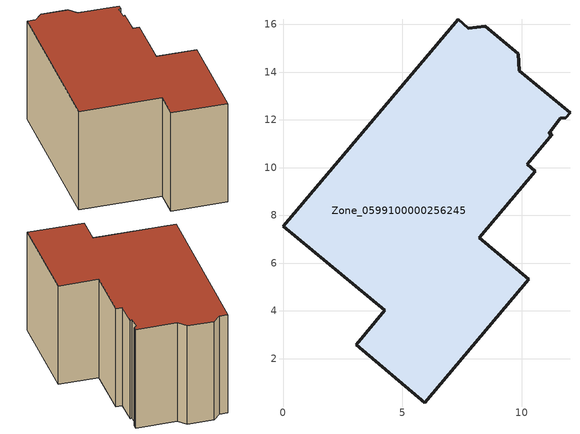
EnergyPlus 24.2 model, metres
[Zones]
Zone_0599100000256245
 floor ground (C_G): 10.3,5.33 5.94,0.16 3.07,2.59 4.26,4.03 0,7.55 7.33,16.2 7.76,15.84 8.48,15.91 9.85,14.76 9.89,14.06 12.02,12.29 11.85,12.08 11.6,12.07 11.13,11.41 11.27,11.39 10.23,10.14 10.57,9.85 8.23,7.06 z0
 wall outside (C_F): 5.94,0.16 10.3,5.33 8.23,7.06 10.57,9.85 10.23,10.14 11.27,11.39 11.13,11.41 11.6,12.07 11.85,12.08 12.02,12.29 9.89,14.06 9.85,14.76 8.48,15.91 7.76,15.84 7.33,16.2 0,7.55 4.26,4.03 3.07,2.59 5.94,0.16 z0:7.3
 roof outside (C_R): 10.23,10.14 11.27,11.39 11.13,11.41 11.6,12.07 11.85,12.08 12.02,12.29 9.89,14.06 9.85,14.76 8.48,15.91 7.76,15.84 7.33,16.2 0,7.55 4.26,4.03 3.07,2.59 5.94,0.16 10.3,5.33 8.23,7.06 10.57,9.85 z7.3
[BUILDING]
Pand.0599100000256245: North Axis=0; Terrain=City; Loads Convergence Tolerance Value=0.04; Temperature Convergence Tolerance Value=0.4; Solar Distribution=FullExterior; Maximum Number of Warmup Days=25; Minimum Number of Warmup Days=1
[Site:Location]
Rotterdam.The.Hague.AP_ZH_NLD Design_Conditions: Latitude=51.96; Longitude=4.45; Time Zone=1; Elevation=-4.5
[SITE:GROUNDTEMPERATURE:BUILDINGSURFACE]
18, 18, 18, 18, 18, 18, 18, 18, 18, 18, 18, 18
[MATERIAL] Thermal Absorptance=0.9; Solar Absorptance=0.7; Visible Absorptance=0.7
Name | Roughness | Thickness | Conductivity | Density | Specific Heat
G.TC.1946 | MediumSmooth | 0.15 | 1 | 540 | 1210
F.TC.1946 | Rough | 0.3 | 0.857143 | 1920 | 840
R.TC.1946 | MediumRough | 0.2 | 0.909091 | 1500 | 1000
[CONSTRUCTION]
C_G: G.TC.1946
C_F: F.TC.1946
C_R: R.TC.1946
[ZONE]
Zone_0599100000256245: Type=1; Multiplier=1; Ceiling Height=Autocalculate; Volume=Autocalculate; Floor Area=autocalculate; Part of Total Floor Area=Yes
[ZONEINFILTRATION:DESIGNFLOWRATE]
Infil_Zone_0599100000256245: Zone or ZoneList or Space or SpaceList=Zone_0599100000256245; Schedule=AlwaysOn; Design Flow Rate Calculation Method=Flow/Area; Flow Rate per Floor Area=0.003; Constant Term Coefficient=1; Temperature Term Coefficient=0; Velocity Term Coefficient=0; Velocity Squared Term Coefficient=0
[HVACTEMPLATE:ZONE:IDEALLOADSAIRSYSTEM]
Zone_0599100000256245: Maximum Heating Supply Air Temperature=50; Minimum Cooling Supply Air Temperature=13; Maximum Heating Supply Air Humidity Ratio=0.0156; Minimum Cooling Supply Air Humidity Ratio=0.0077; Heating Limit=NoLimit; Cooling Limit=NoLimit; Dehumidification Control Type=ConstantSensibleHeatRatio; Cooling Sensible Heat Ratio=0.7; Dehumidification Setpoint=60; Humidification Control Type=None; Humidification Setpoint=30; Outdoor Air Method=None; Outdoor Air Flow Rate per Person=0.00944; Outdoor Air Flow Rate per Zone Floor Area=0; Outdoor Air Flow Rate per Zone=0; Demand Controlled Ventilation Type=None; Outdoor Air Economizer Type=NoEconomizer; Heat Recovery Type=None; Sensible Heat Recovery Effectiveness=0.7; Latent Heat Recovery Effectiveness=0.65
[ZONECONTROL:THERMOSTAT]
ThermostatControl_Zone_0599100000256245: Zone or ZoneList=Zone_0599100000256245; Control Type Schedule=DualSetpointControlType; Control 1=Thermostat_Zone_0599100000256245; Temperature Difference Between Cutout And Setpoint=0
[THERMOSTATSETPOINT:DUALSETPOINT]
Thermostat_Zone_0599100000256245: Heating Setpoint Temperature Schedule=HeatingSetpoint_Zone_0599100000256245; Cooling Setpoint Temperature Schedule=CoolingSetpoint_Zone_0599100000256245
[SCHEDULE:COMPACT]
HeatingSetpoint_Zone_0599100000256245: Through: 12/31, For: AllDays, Until: 24:00, 21
CoolingSetpoint_Zone_0599100000256245: Through: 12/31, For: AllDays, Until: 24:00, 24
DualSetpointControlType: Through: 12/31, For: AllDays, Until: 24:00, 4
AlwaysOn: Through: 12/31, For: AllDays, Until: 24:00, 1
